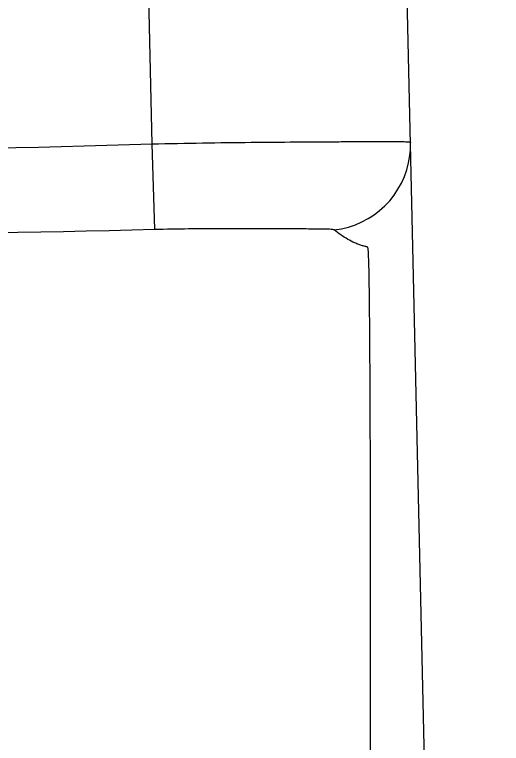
# Model space of a CAD drawing. Extents: x 47470 to 48064, y 16089 to 16509.
# Drawn here: x 47888.75 to 47900.05, y 16339.92 to 16356.83 of the extents above; entities that cross this region are included whole.
import ezdxf

# ---------------------------------------------------------------- set-up
doc = ezdxf.new("R2010")
doc.units = 0
doc.header["$LTSCALE"] = 7
doc.header["$MEASUREMENT"] = 0
doc.layers.add('DWG', color=7, linetype='CONTINUOUS')

msp = doc.modelspace()

# ---------------------------------------------------------------- linework, layer by layer
at = {"layer": 'DWG'}
for p, q in [((47900.05367, 16261.04964), (47897.55367, 16371.04964)), ((47891.94346, 16353.83152), (47891.7987, 16360.20223)), ((47892.00248, 16351.84496), (47891.94346, 16353.83152)), ((47897.94467, 16353.83314), (47897.94419, 16353.8669))]:
    msp.add_line(p, q, dxfattribs=at)
for centre, radius, start, end in [((47895.93486, 16353.82311), 2.00983, 352.565529, 0.285931), ((47895.94463, 16353.82252), 2.00001, 276.486282, 352.546197)]:
    msp.add_arc(centre, radius, start, end, dxfattribs=at)
for points, knots in [([(47858.16389, 16353.8315), (47863.79191, 16353.66504), (47875.05367, 16353.52295), (47886.31544, 16353.66504), (47891.94346, 16353.83152)], [0, 0, 0, 0, 0.5, 1, 1, 1, 1]), ([(47891.94346, 16353.83152), (47892.33353, 16353.84224), (47893.09885, 16353.858), (47894.20999, 16353.87113), (47895.23414, 16353.87898), (47896.01481, 16353.88334), (47896.56663, 16353.88681), (47896.91625, 16353.88892), (47897.21807, 16353.89028), (47897.46924, 16353.89052), (47897.66674, 16353.88943), (47897.79795, 16353.88651), (47897.87375, 16353.88256), (47897.91136, 16353.8785), (47897.93135, 16353.8754), (47897.94419, 16353.87005), (47897.94419, 16353.8669)], [0, 0, 0, 0, 0.19497395, 0.38246449, 0.55521604, 0.7067032, 0.77253497, 0.83093877, 0.88138854, 0.92335861, 0.9563803, 0.98021288, 0.98863146, 0.99469897, 0.99842665, 1, 1, 1, 1]), ([(47892.00249, 16351.84496), (47886.35441, 16351.69945), (47875.05367, 16351.61377), (47863.75294, 16351.69945), (47858.10486, 16351.84494)], [0, 0, 0, 0, 0.50000004, 1, 1, 1, 1]), ([(47896.17056, 16351.83535), (47896.16166, 16351.84282), (47896.12313, 16351.84613), (47896.05319, 16351.8533), (47895.94226, 16351.85533), (47895.79638, 16351.85746), (47895.61458, 16351.85816), (47895.30765, 16351.85872), (47894.85202, 16351.85892), (47894.23227, 16351.86133), (47893.53281, 16351.86262), (47892.78059, 16351.86005), (47892.26453, 16351.85182), (47892.00249, 16351.84496)], [0, 0, 0, 0, 0.00835923, 0.02574752, 0.05213855, 0.08733423, 0.13105543, 0.18280702, 0.30820528, 0.45882207, 0.62869653, 0.81141336, 1, 1, 1, 1]), ([(47898.05319, 16261.04964), (47897.97054, 16264.68941), (47897.80541, 16271.96896), (47897.55748, 16282.88837), (47897.34964, 16291.98781), (47897.1841, 16299.26733), (47897.06464, 16304.72631), (47896.92686, 16310.17142), (47896.85602, 16314.69488), (47896.87729, 16318.26817), (47896.90522, 16321.72854), (47896.94131, 16325.92381), (47896.9751, 16330.7822), (47896.99946, 16335.34175), (47897.01378, 16339.49476), (47897.01686, 16342.65453), (47897.01488, 16344.90388), (47897.01176, 16346.3555), (47897.00727, 16347.63726), (47897.0017, 16348.74336), (47896.99632, 16349.55235), (47896.99119, 16350.10557), (47896.9872, 16350.4453), (47896.98275, 16350.73235), (47896.97789, 16350.96632), (47896.97248, 16351.14907), (47896.96731, 16351.28156), (47896.96117, 16351.36946), (47896.95677, 16351.41478), (47896.94962, 16351.43775), (47896.93651, 16351.44154), (47896.92328, 16351.44591), (47896.89892, 16351.45199), (47896.86628, 16351.45956), (47896.82544, 16351.47062), (47896.7832, 16351.48397), (47896.72339, 16351.50502), (47896.62241, 16351.54591), (47896.42447, 16351.64568), (47896.26944, 16351.75433), (47896.17059, 16351.83536)], [0, 0, 0, 0, 0.11964995, 0.2393003, 0.35895344, 0.41877656, 0.47859995, 0.53840213, 0.59778695, 0.62726698, 0.65583601, 0.71151455, 0.76514718, 0.81550846, 0.86136373, 0.90163467, 0.91935265, 0.93528728, 0.94934153, 0.96147755, 0.97163901, 0.97592914, 0.97965939, 0.98280553, 0.9853626, 0.98735386, 0.98880491, 0.98974163, 0.99020591, 0.99036501, 0.99044994, 0.99063219, 0.99083216, 0.99127029, 0.99173607, 0.99222131, 0.99272591, 0.99381976, 0.99579931, 1, 1, 1, 1])]:
    msp.add_open_spline(points, degree=3, knots=knots, dxfattribs=at)

doc.saveas('drawing.dxf')
